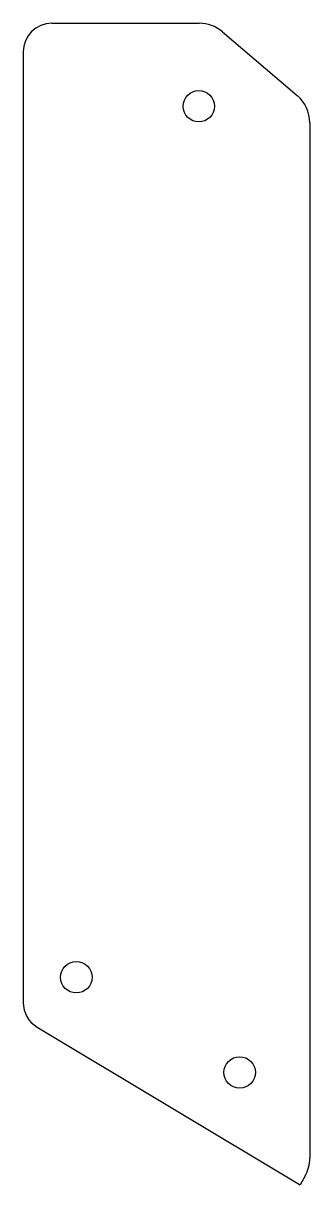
# Model space of a CAD drawing. Header units: millimetres. Extents: x 175.5 to 195.6, y -119.8 to -38.5.
import ezdxf

# ---------------------------------------------------------------- set-up
doc = ezdxf.new("R2010")
doc.units = ezdxf.units.MM

msp = doc.modelspace()

# ---------------------------------------------------------------- linework, layer by layer
for p, q in [((177.525, -38.469), (187.843, -38.469)), ((189.466, -39.067), (194.698, -43.53)), ((175.525, -40.469), (175.525, -107.011)), ((195.575, -45.432), (195.575, -117.91)), ((176.496, -108.726), (194.894, -119.765)), ((195.245, -119.15), (194.894, -119.765))]:
    msp.add_line(p, q)
for centre in [(187.812, -44.279), (179.24, -105.239), (190.67, -111.906)]:
    msp.add_circle(centre, 1.1)
for centre, radius, start, end in [((177.525, -40.469), 2, 90, 180), ((187.843, -40.969), 2.5, 49.53061, 90), ((193.075, -45.432), 2.5, 0, 49.53061), ((177.525, -107.011), 2, 180, 239.03624), ((193.075, -117.91), 2.5, 330.24282, 0)]:
    msp.add_arc(centre, radius, start, end)

doc.saveas('drawing.dxf')
